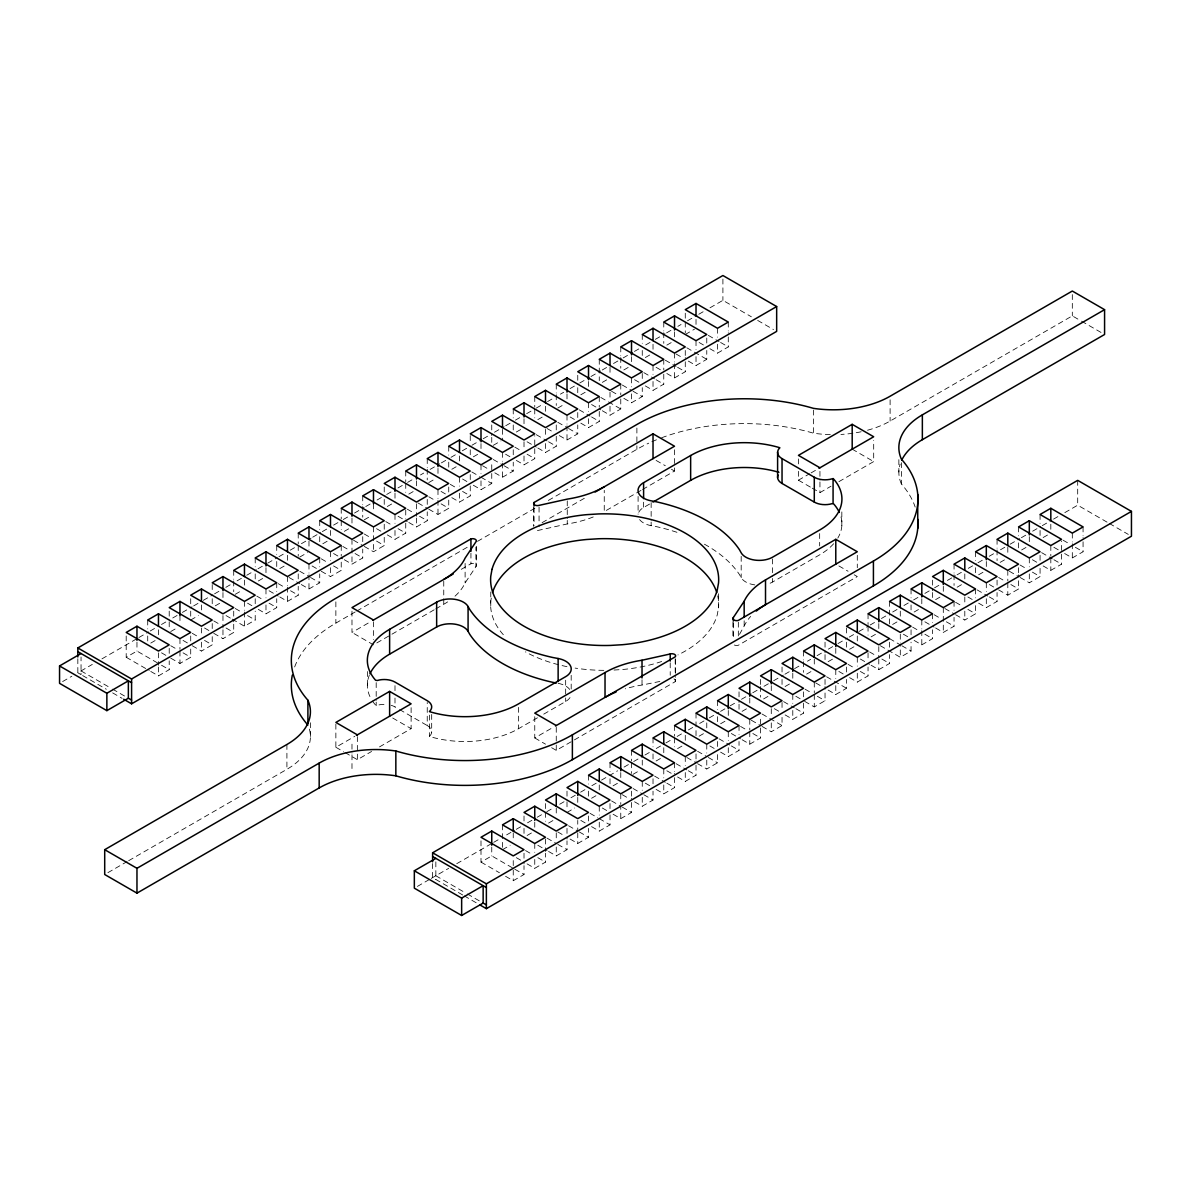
<?xml version="1.0" encoding="UTF-8"?>
<svg xmlns="http://www.w3.org/2000/svg" width="1191" height="1191" viewBox="0 0 1191 1191"><rect width="100%" height="100%" fill="white"/><g stroke="black" fill="none" stroke-linecap="round" stroke-linejoin="round"><path stroke-width="0.75" stroke-dasharray="5 3.75" d="M491.302 598.09L490.766 601.053A114.038 65.833 0 0 0 505.297 636.813M718.515 593.758L718.515 607.946L717.265 614.794A114.038 65.833 0 0 1 677.932 654.931M455.007 596.185A82.536 47.655 0 0 0 465.115 582.92L475.938 566.648L475.938 547.131M739.492 634.386L744.167 626.079A82.536 47.655 0 0 1 750.672 616.417M537.439 717.786L518.636 728.639A76.016 43.888 0 0 1 430.353 736.723L429.385 736.395L430.04 735.74A15.2 8.784 0 0 0 427.241 725.542L427.241 702.482M62.617 681.565L71.832 676.235M77.832 658.712L77.832 672.781L92.302 664.414M101.964 658.846L137.352 638.421M138.96 637.483L148.607 631.915M150.215 630.992L155.038 628.193M161.485 624.486L166.308 621.702M172.74 617.98L180.779 613.335M182.387 612.412L192.049 606.844M193.657 605.906L201.696 601.261M203.304 600.338L212.951 594.771M214.559 593.833L224.221 588.265M225.828 587.327L230.652 584.543M237.083 580.836L245.123 576.191M246.731 575.253L256.393 569.685M258 568.762L266.04 564.117M267.647 563.179L277.295 557.611M278.917 556.688L283.741 553.904M290.172 550.182L294.996 547.398M301.427 543.677L311.089 538.109M312.697 537.186L320.736 532.541M322.344 531.603L327.168 528.819M333.599 525.112L341.653 520.467M343.261 519.529L348.085 516.745M354.516 513.038L364.163 507.455M365.771 506.532L370.609 503.748M377.041 500.026L385.08 495.382M386.688 494.459L391.511 491.675M397.958 487.953L405.997 483.308M407.605 482.385L414.036 478.663M420.468 474.956L423.683 473.095M430.13 469.388L439.777 463.805M441.385 462.882L449.424 458.237M451.032 457.314L455.87 454.515M462.302 450.808L470.341 446.163M471.949 445.24L481.596 439.658M483.218 438.735L488.042 435.951M494.473 432.229L504.121 426.661M505.728 425.738L513.783 421.093M515.39 420.155L525.037 414.587M526.645 413.664L534.685 409.019M536.292 408.081L541.116 405.297M547.562 401.59L553.994 397.868M560.425 394.147L563.641 392.301M570.072 388.579L578.126 383.934M579.734 383.011L589.381 377.443M590.989 376.505L600.651 370.937M602.259 369.999L607.082 367.215M613.514 363.508L621.553 358.863M623.161 357.925L632.823 352.357M634.431 351.434L639.254 348.65M645.686 344.928L653.725 340.284M655.333 339.361L664.995 333.778M666.603 332.855L671.426 330.071M677.858 326.349L681.073 324.503M687.505 320.781L697.167 315.213M698.775 314.275L703.598 311.491M710.03 307.784L722.907 300.355L751.357 316.776M126.201 635.979L126.201 657.268L136.965 651.06L159.996 664.355M150.781 643.08L155.396 640.416M170.745 631.543L176.893 627.999M190.709 620.02L198.391 615.583M215.288 605.832L219.903 603.167M235.252 594.309L241.401 590.751M258.298 581L264.432 577.456M279.796 568.583L284.411 565.933M299.76 557.06L307.442 552.624M322.806 543.766L328.939 540.208M344.303 531.35L348.918 528.685M364.267 519.812L370.416 516.269M387.313 506.517L393.447 502.974M408.811 494.101L413.426 491.436M428.775 482.578L434.923 479.02M451.821 469.269L459.503 464.832M473.318 456.853L477.933 454.203M493.282 445.33L500.964 440.893M516.328 432.035L524.01 427.599M537.826 419.619L542.441 416.954M557.79 408.081L563.938 404.538M580.836 394.787L586.969 391.244M602.333 382.371L606.948 379.706M623.831 369.954L628.446 367.304M645.343 357.538L651.477 353.995M666.841 345.122L671.456 342.472M685.272 334.492L694.487 329.163M150.781 671.456L158.463 675.878L169.211 669.67L169.211 660.811M170.745 658.147L179.96 663.461L190.709 657.268L190.709 648.395M192.257 645.73L201.473 651.06L212.221 644.852L212.221 635.979M213.755 633.314L222.97 638.644L233.719 632.436L233.719 623.563M232.185 619.126L244.468 626.228L255.216 620.02L255.216 611.147M258.298 609.375L265.98 613.812L276.729 607.604L276.729 598.731M279.796 596.959L287.478 601.395L298.226 595.187L298.226 586.329M301.293 584.543L308.975 588.979L319.724 582.771L319.724 573.913M321.272 571.248L330.488 576.563L341.236 570.355L341.236 557.954M344.303 559.725L351.985 564.147L362.734 557.954L362.734 549.081M364.267 546.416L373.483 551.746L384.231 545.538L384.231 536.665M387.313 534.893L394.995 539.329L405.744 533.121L405.744 520.705M408.811 522.477L416.493 526.913L427.241 520.705L427.241 511.832M428.775 509.182L437.99 514.497L448.739 508.289L448.739 499.416M451.821 497.644L459.503 502.081L470.251 495.873L470.251 483.457M473.318 485.228L481 489.665L491.749 483.457L491.749 462.182M494.816 472.827L502.498 477.249L513.247 471.04L513.247 462.182M516.328 460.411L524.01 464.832L534.759 458.639L534.759 435.578M537.826 447.995L545.508 452.431L556.257 446.223L556.257 433.807M559.323 435.578L567.005 440.015L577.754 433.807L577.754 424.934M580.836 423.162L588.518 427.599L599.267 421.391L599.267 408.975M602.333 410.746L610.015 415.183L620.764 408.975L620.764 396.558M623.831 398.33L631.513 402.766L642.262 396.558L642.262 387.685M645.343 385.914L653.025 390.35L663.774 384.142L663.774 371.726M666.841 373.498L674.523 377.934L685.272 371.726L685.272 357.538M688.338 361.096L696.02 365.518L706.769 359.31L706.769 350.452M709.851 348.68L717.533 353.117L728.282 346.909L728.282 332.721M294.653 666.945A152.046 87.777 0 0 1 335.862 623.116L355.171 611.966M356.779 611.043L467.855 546.907M477.517 541.339L535.474 507.872M548.351 500.443L636.887 449.32A152.046 87.777 0 0 1 648.723 443.171M351.985 611.147L351.985 632.436L371.279 621.3M461.289 569.328L470.936 563.76A3.722 2.144 0 0 1 475.254 564.147A3.722 2.144 0 0 1 475.938 566.648M542.099 522.67L585.51 497.615M434.179 609.807L373.483 644.852L351.985 632.436M435.772 608.884L443.752 604.284A82.536 47.655 0 0 0 448.62 601.217M640.981 490.409L604.254 511.609L604.254 490.335M642.574 489.486L674.523 471.04L674.523 467.497M638.763 512.279A18.952 10.942 0 0 1 643.602 507.515L651.447 502.989M107.905 872.661L127.08 861.599M128.688 860.676L286.912 769.312A80.229 46.315 0 0 0 308.439 726.346M867.539 430.219A80.229 46.315 0 0 0 890.109 421.063L1072.317 315.868L1079.999 320.305M335.862 724.217L335.862 747.263L354.829 736.306M798.432 471.338L798.432 480.196L809.508 473.81M811.086 472.901L817.413 469.239M345.077 752.593L357.36 759.679L371.592 751.461M379.497 746.906L411.118 728.639L411.118 707.365M812.262 488.176L819.944 492.612L831.005 486.226M838.911 481.655L873.688 461.572L873.688 440.298M543.721 714.153L565.665 701.484A18.952 10.942 0 0 0 571.114 694.889M770.16 583.203A18.952 10.942 0 0 0 772.617 581.997L819.661 554.842A76.016 43.888 0 0 0 833.64 543.736M534.759 716.669L534.759 737.958L553.919 726.897M551.656 747.71L556.257 750.375L675.208 681.684L675.208 678.141M417.416 886.402L429.698 879.3M431.231 878.407L448.709 868.328M456.749 863.683L492.136 843.258M493.744 842.32L500.175 838.613M506.622 834.891L514.661 830.246M516.269 829.323L521.092 826.539M527.524 822.817L535.578 818.172M537.186 817.249L545.225 812.604M546.833 811.681L553.264 807.96M559.71 804.238L564.534 801.454M570.965 797.747L579.005 793.102M580.612 792.164L585.436 789.38M591.882 785.673L599.922 781.028M601.529 780.09L617.608 770.815M624.054 767.093L632.093 762.448M633.701 761.525L643.348 755.943M644.956 755.02L649.795 752.236M656.226 748.514L664.265 743.869M665.873 742.946L670.697 740.162M677.143 736.44L681.967 733.656M688.398 729.949L693.222 727.165M699.653 723.443L707.707 718.798M709.315 717.875L718.962 712.292M720.57 711.369L728.609 706.725M730.217 705.801L735.041 703.018M741.487 699.296L751.134 693.728M752.742 692.79L757.565 690.006M763.997 686.299L772.051 681.654M773.659 680.716L783.306 675.148M784.914 674.225L792.953 669.58M794.576 668.642L801.007 664.935M807.438 661.213L810.654 659.352M817.086 655.645L821.909 652.862M828.355 649.14L836.395 644.495M838.002 643.572L847.65 638.004M849.257 637.066L857.312 632.421M858.919 631.498L868.567 625.93M870.174 624.992L874.998 622.208M881.429 618.501L886.268 615.702M892.699 611.995L897.523 609.211M903.954 605.49L912.008 600.845M913.616 599.922L918.44 597.138M924.871 593.416L932.91 588.771M934.518 587.848L940.964 584.126M947.396 580.419L955.435 575.774M957.043 574.836L961.866 572.052M968.298 568.345L976.352 563.7M977.96 562.762L982.783 559.978M989.215 556.271L994.038 553.487M1000.485 549.766L1008.524 545.121M1010.132 544.198L1019.779 538.615M1021.387 537.692L1026.21 534.908M1032.657 531.186L1040.696 526.541M1042.304 525.618L1051.951 520.05M1053.559 519.112L1058.397 516.328M1064.828 512.621L1077.691 505.192L1107.734 522.536M481 840.816L481 862.105L491.749 855.897L513.247 868.299L513.247 857.669M502.498 849.689L510.18 845.253M527.077 835.501L533.226 831.943M548.575 823.085L553.19 820.42M567.005 812.441L574.687 808.004M591.585 798.253L597.733 794.71M613.082 785.837L617.697 783.172M633.046 774.314L639.195 770.771M656.092 761.004L662.241 757.461M677.59 748.603L682.205 745.938M699.102 736.187L703.702 733.522M720.6 723.771L726.748 720.227M742.097 711.355L746.712 708.69M763.61 698.938L768.21 696.273M785.107 686.522L792.789 682.086M806.605 674.106L811.22 671.456M828.117 661.69L832.717 659.04M849.615 649.274L855.763 645.73M871.112 636.872L875.727 634.207M892.625 624.456L897.225 621.791M914.122 612.04L920.271 608.497M935.62 599.624L940.235 596.959M957.132 587.208L961.732 584.543M978.63 574.791L984.778 571.248M1000.127 562.375L1004.742 559.725M1021.64 549.959L1026.24 547.309M1043.137 537.558L1047.738 534.893M505.58 876.293L513.247 880.715L524.01 874.507L524.01 865.649M527.077 863.877L534.759 868.299L545.508 862.105L545.508 853.232M548.575 851.461L556.257 855.897L567.005 849.689L567.005 840.816M570.087 839.045L577.754 843.481L588.518 837.273L588.518 828.4M591.585 826.628L599.267 831.065L610.015 824.857L610.015 812.441M613.082 814.212L620.764 818.649L631.513 812.441L631.513 798.253M634.595 801.796L642.262 806.233L653.025 800.024L653.025 791.166M656.092 789.38L663.774 793.816L674.523 787.608L674.523 773.421M677.59 776.979L685.272 781.4L696.02 775.192L696.02 761.004M697.554 763.669L706.769 768.984L717.533 762.791L717.533 753.918M720.6 752.146L728.282 756.583L739.03 750.375L739.03 741.502M742.097 739.73L749.779 744.167L760.528 737.958L760.528 716.669M762.061 726.421L771.277 731.75L782.04 725.542L782.04 716.669M785.107 714.898L792.789 719.334L803.538 713.126L803.538 700.71L814.287 706.918L825.035 700.71L825.035 686.522M828.117 690.065L835.784 694.502L846.548 688.294L846.548 679.436M849.615 677.649L857.297 682.086L868.045 675.878L868.045 667.02M871.112 665.248L878.794 669.67L889.543 663.461L889.543 654.603M880.328 645.73L900.292 657.268L911.055 651.06L911.055 642.187M914.122 640.416L921.804 644.852L932.553 638.644L932.553 629.771M935.62 627.999L943.302 632.436L954.051 626.228L954.051 617.355M955.584 614.705L964.799 620.02L975.563 613.812L975.563 604.939M978.63 603.167L986.312 607.604L997.061 601.395L997.061 592.523M998.594 589.873L1007.809 595.187L1018.558 588.979L1018.558 574.791M1020.092 577.456L1029.307 582.771L1040.071 576.563L1040.071 567.705M1043.137 565.933L1050.819 570.355L1061.568 564.147L1061.568 541.101M1064.635 553.517L1072.317 557.954L1083.066 551.746L1083.066 537.558M372.396 700.918A76.016 43.888 0 0 0 375.627 705.117L377.339 705.31A15.2 8.784 0 0 1 386.613 704.462M659.859 681.46L642.023 685.048A82.536 47.655 0 0 0 625.275 688.815M593.237 516.954A82.536 47.655 0 0 1 567.258 523.951L539.061 530.203A3.722 2.144 0 0 1 535.355 530.084M614.02 670.042L622.476 669.521A114.038 65.833 0 0 0 661.66 661.511M639.597 519.574A18.952 10.942 0 0 0 651.149 525.663L656.405 526.645A144.439 83.4 0 0 1 680.106 533.389M1081.532 321.183L1101.496 332.721M757.684 320.424L773.495 329.565M1109.312 523.445L1128.294 534.402M708.317 335.371L719.066 341.579M720.6 342.472L728.282 346.909M1063.101 540.208L1069.25 543.766M1075.384 547.309L1083.066 551.746M699.102 342.472L703.702 345.122M1053.886 547.309L1058.501 549.959M686.805 347.787L706.769 359.31M1041.604 552.624L1052.353 558.832M1053.886 559.725L1061.568 564.147M852.19 449.156L873.688 461.572M676.056 353.995L682.205 357.538M1032.389 559.725L1036.989 562.375M665.307 360.203L676.056 366.411M677.59 367.304L685.272 371.726M1020.092 565.04L1026.24 568.583M1032.389 572.142L1040.071 576.563M656.092 367.304L660.692 369.954M1009.343 571.248L1018.558 576.563M643.81 372.619L654.559 378.827M656.092 379.706L663.774 384.142M998.594 577.456L1004.742 581M1010.876 584.543L1018.558 588.979M634.595 379.706L639.195 382.371M989.379 584.543L997.061 588.979M798.432 480.196L810.729 487.298M622.298 385.035L631.513 390.35M633.046 391.244L642.262 396.558M977.096 589.873L987.845 596.081M989.379 596.959L997.061 601.395M611.549 391.244L617.697 394.787M967.881 596.959L972.481 599.624M600.8 397.452L606.948 400.995M608.482 401.873L620.764 408.975M955.584 602.289L961.732 605.832M967.881 609.375L975.563 613.812M591.585 404.538L600.8 409.868M944.835 608.497L954.051 613.812M579.302 409.868L590.051 416.061M591.585 416.954L599.267 421.391M934.086 614.705L940.235 618.248M946.369 621.791L954.051 626.228M656.092 460.411L665.307 465.726M671.456 469.269L674.523 471.04M838.866 565.933L848.081 571.248M854.215 574.791L857.297 576.563L738.331 645.254A3.722 2.144 0 0 1 733.537 644.51M570.087 416.954L574.687 419.619M924.871 621.791L934.086 627.106M557.79 422.269L567.005 427.599M568.539 428.477L577.754 433.807M912.589 627.106L918.723 630.664M924.871 634.207L932.553 638.644M547.041 428.477L553.19 432.035M903.373 634.207L907.974 636.872M536.292 434.685L547.041 440.893M548.575 441.787L556.257 446.223M889.543 638.644L900.292 644.852L900.292 657.268M901.84 645.73L911.055 651.06M527.077 441.787L536.292 447.101M514.795 447.101L520.929 450.645M527.077 454.203L534.759 458.639M869.579 651.939L875.727 655.482M881.861 659.04L889.543 663.461M505.58 454.203L510.18 456.853M860.364 659.04L869.579 664.355M493.282 459.518L502.498 464.832M504.031 465.726L513.247 471.04M848.081 664.355L854.215 667.898M860.364 671.456L868.045 675.878M482.534 465.726L488.682 469.269M838.866 671.456L843.466 674.106M471.785 471.934L479.467 476.37M481 477.249L491.749 483.457M826.569 676.771L832.717 680.314M834.251 681.207L846.548 688.294M462.57 479.02L467.17 481.685M815.82 682.979L821.969 686.522M450.287 484.35L456.421 487.893M462.57 491.436L470.251 495.873M805.071 689.187L811.22 692.73M817.354 696.273L825.035 700.71M441.072 491.436L445.672 494.101M795.856 696.273L802.005 699.832M428.775 496.766L434.923 500.309M441.072 503.853L448.739 508.289M783.574 701.603L794.323 707.811M795.856 708.69L803.538 713.126M418.026 502.974L427.241 508.289M774.358 708.69L778.959 711.355M407.277 509.182L413.426 512.726M419.56 516.269L427.241 520.705M762.061 714.019L768.21 717.563M769.743 718.441L782.04 725.542M398.062 516.269L407.277 521.584M751.313 720.227L760.528 725.542M385.78 521.584L391.913 525.142M398.062 528.685L405.744 533.121M740.564 726.421L746.712 729.979M752.846 733.522L760.528 737.958M376.564 528.685L381.165 531.35M731.348 733.522L740.564 738.837M364.267 534L370.416 537.558M376.564 541.101L384.231 545.538M719.066 738.837L729.815 745.045M731.348 745.938L739.03 750.375M353.519 540.208L362.734 545.538M709.851 745.938L714.451 748.603M342.77 546.416L348.918 549.959M355.052 553.517L362.734 557.954M697.554 751.253L706.769 756.583M708.317 757.461L717.533 762.791M333.554 553.517L342.77 558.832M686.805 757.461L696.02 762.791M321.272 558.832L327.406 562.375M333.554 565.933L341.236 570.355M676.056 763.669L686.805 769.877M688.338 770.771L696.02 775.192M312.057 565.933L319.724 570.355M666.841 770.771L671.456 773.421M299.76 571.248L308.975 576.563M310.509 577.456L319.724 582.771M654.559 776.085L665.307 782.293M666.841 783.172L674.523 787.608M289.011 577.456L299.76 583.664M645.343 783.172L649.944 785.837M278.262 583.664L284.411 587.208M290.544 590.751L298.226 595.187M633.046 788.502L642.262 793.816M643.81 794.71L653.025 800.024M534.759 737.958L545.508 744.167M269.047 590.751L278.262 596.081M622.298 794.71L628.446 798.253M256.765 596.081L262.898 599.624M269.047 603.167L276.729 607.604M611.549 800.918L620.764 806.233L620.764 818.649M622.298 807.126L631.513 812.441M247.549 603.167L252.15 605.832M602.333 808.004L606.948 810.669M235.252 608.497L241.401 612.04M247.549 615.583L255.216 620.02M590.051 813.334L597.733 817.755M599.267 818.649L610.015 824.857M391.139 705.31A15.2 8.784 0 0 1 394.995 706.918L398.062 708.69M399.595 709.583L427.241 725.542M226.037 615.583L230.652 618.248M580.836 820.42L585.436 823.085M392.688 718.009L411.118 728.639M213.755 620.898L219.903 624.456M226.037 627.999L233.719 632.436M568.539 825.735L577.754 831.065L577.754 820.42M579.302 831.943L588.518 837.273M204.539 627.999L212.221 632.436M557.79 831.943L563.938 835.501M192.257 633.314L198.391 636.872M204.539 640.416L212.221 644.852M547.041 838.151L556.257 843.481M557.79 844.359L567.005 849.689M183.042 640.416L190.709 644.852M537.826 845.253L547.041 850.568M170.745 645.73L176.893 649.274M183.042 652.832L190.709 657.268M525.544 850.568L531.677 854.111M537.826 857.669L545.508 862.105M335.862 747.263L343.544 751.7M161.529 652.832L169.211 657.268M516.328 857.669L520.929 860.319M161.529 665.248L169.211 669.67M514.795 869.192L524.01 874.507M126.201 657.268L149.247 670.563M481 862.105L499.431 872.735M81.048 670.92L111.016 688.219M112.594 689.127L125.204 696.407M435.846 875.757L465.8 893.056M467.378 893.965L481.566 902.153M77.832 672.781L81.048 674.642L81.048 657.015M82.626 675.55L106.312 689.232M112.639 692.879L122.107 698.343M462.689 894.977L432.616 877.618L432.616 863.549M464.267 895.885L478.484 904.088M754.796 584.9A18.952 10.942 0 0 1 741.189 577.65L739.492 574.613A144.439 83.4 0 0 0 702.095 542.947M1083.066 526.913L1083.066 535.771M1077.691 480.36L1077.691 505.192M1072.317 294.579L1072.317 315.868M1072.317 533.121L1072.317 541.979M1072.317 543.766L1072.317 557.954M1050.819 524.248L1050.819 529.578M1050.819 545.538L1050.819 556.167M1050.819 557.954L1050.819 570.355M1040.071 514.497L1040.071 523.37M1040.071 530.457L1040.071 535.771M1040.071 555.289L1040.071 560.604M1029.307 536.665L1029.307 543.766M1029.307 557.954L1029.307 566.812M1029.307 573.913L1029.307 582.771M1018.558 526.913L1018.558 535.771M1018.558 542.873L1018.558 549.959M1018.558 567.705L1018.558 573.02M1007.809 547.309L1007.809 554.396M1007.809 570.355L1007.809 581M1007.809 582.771L1007.809 595.187M997.061 539.329L997.061 548.188M997.061 549.959L997.061 560.604M997.061 580.121L997.061 585.436M986.312 561.497L986.312 566.812M986.312 582.771L986.312 591.644M986.312 598.731L986.312 607.604M975.563 551.746L975.563 560.604M975.563 567.705L975.563 573.02M975.563 588.979L975.563 597.852M964.799 573.913L964.799 581M964.799 596.959L964.799 604.06M964.799 611.147L964.799 620.02M954.051 564.147L954.051 573.02M954.051 574.791L954.051 585.436M954.051 601.395L954.051 610.268M943.302 586.329L943.302 591.644M943.302 607.604L943.302 632.436M932.553 580.121L932.553 590.751M932.553 592.523L932.553 597.852M932.553 613.812L932.553 622.685M921.804 598.731L921.804 604.06M921.804 620.02L921.804 628.893M921.804 630.664L921.804 644.852M911.055 588.979L911.055 597.852M911.055 604.939L911.055 610.268M911.055 629.771L911.055 635.086M901.379 462.674L901.379 483.948A152.046 87.777 0 0 1 915.164 507.053M900.292 611.147L900.292 616.476M900.292 634.207L900.292 643.08M898.863 459.652L898.863 472.068M890.109 399.789L890.109 421.063M889.543 601.395L889.543 624.456M889.543 642.187L889.543 647.502M878.794 623.563L878.794 628.893M878.794 646.624L878.794 657.268M878.794 659.04L878.794 669.67M868.045 613.812L868.045 624.456M868.045 626.228L868.045 635.086M868.045 652.832L868.045 659.918M857.297 555.289L857.297 567.705M857.297 635.979L857.297 644.852M857.297 657.268L857.297 666.126M857.297 673.228L857.297 682.086M846.548 627.999L846.548 635.086M846.548 642.187L846.548 647.502M846.548 667.02L846.548 672.334M841.829 511.922L841.829 526.109M835.784 648.395L835.784 655.482M835.784 669.67L835.784 678.542M835.784 685.644L835.784 694.502M825.035 642.187L825.035 652.832M825.035 654.603L825.035 661.69M825.035 679.436L825.035 684.751M819.944 471.338L819.944 480.196M819.944 481.968L819.944 492.612M819.661 533.568L819.661 545.969M814.287 659.04L814.287 666.126M814.287 682.086L814.287 692.73M814.287 694.502L814.287 706.918M813.438 410.121L813.438 433.182A80.229 46.315 0 0 0 830.544 434.596M803.538 651.06L803.538 659.918M803.538 661.69L803.538 672.334M803.538 691.837L803.538 698.938M798.432 458.922L798.432 464.237M792.789 673.228L792.789 678.542M792.789 694.502L792.789 703.375M792.789 710.461L792.789 719.334M782.04 667.02L782.04 672.334M782.04 679.436L782.04 686.522M782.04 702.482L782.04 709.583M772.617 558.951L772.617 576.682M772.617 578.454L772.617 581.997M771.277 685.644L771.277 692.73M771.277 708.69L771.277 715.791M771.277 722.877L771.277 731.75M760.528 679.436L760.528 684.751M760.528 686.522L760.528 697.167M749.779 698.045L749.779 706.918M749.779 719.334L749.779 729.979M749.779 731.75L749.779 744.167M744.167 620.764L744.167 626.079M741.189 556.361L741.189 577.65M739.03 691.837L739.03 702.482M739.03 704.253L739.03 709.583M739.03 725.542L739.03 734.4M738.331 622.193L738.331 636.381M733.343 622.848L733.343 638.808M732.941 621.94L732.941 637.9M728.282 322.076L728.282 330.934M728.282 710.461L728.282 715.791M728.282 731.75L728.282 740.608M728.282 747.71L728.282 756.583M722.907 279.066L722.907 300.355M717.533 328.284L717.533 337.142M717.533 344.244L717.533 353.117M717.533 700.71L717.533 709.583M717.533 716.669L717.533 721.999M717.533 741.502L717.533 746.817M706.769 338.036L706.769 343.35M706.769 722.877L706.769 728.207M706.769 744.167L706.769 753.025M706.769 760.126L706.769 768.984M696.02 319.411L696.02 326.513M696.02 340.7L696.02 349.559M696.02 356.66L696.02 365.518M696.02 713.126L696.02 736.187M696.02 753.918L696.02 759.233M685.272 313.203L685.272 320.305M685.272 322.076L685.272 332.721M685.272 350.452L685.272 355.767M685.272 735.294L685.272 740.608M685.272 756.583L685.272 765.441M685.272 772.542L685.272 781.4M675.61 659.546L675.61 677.277M675.208 658.638L675.208 676.369M674.523 331.827L674.523 337.142M674.523 353.117L674.523 361.975M674.523 363.746L674.523 377.934M674.523 449.766L674.523 465.726M674.523 725.542L674.523 736.187M674.523 737.958L674.523 746.817M674.523 762.776L674.523 771.649M670.22 662.836L670.22 675.252M663.774 322.076L663.774 330.934M663.774 332.721L663.774 343.35M663.774 359.31L663.774 369.954M663.774 747.71L663.774 753.025M663.774 768.984L663.774 777.857M663.774 784.958L663.774 793.816M653.025 344.244L653.025 349.559M653.025 365.518L653.025 374.391M653.025 381.492L653.025 390.35M653.025 737.958L653.025 746.817M653.025 753.918L653.025 759.233M653.025 778.75L653.025 784.065M651.149 502.602L651.149 520.333M651.149 522.12L651.149 525.663M643.602 502.2L643.602 507.515M642.262 334.492L642.262 343.35M642.262 350.452L642.262 357.538M642.262 373.498L642.262 380.599M642.262 760.126L642.262 767.212M642.262 781.4L642.262 790.273M642.262 797.36L642.262 806.233M642.023 679.733L642.023 685.048M638.093 496.468L638.093 514.199M636.887 428.045L636.887 444.005M636.887 445.776L636.887 449.32M631.513 356.66L631.513 363.746M631.513 377.934L631.513 386.807M631.513 393.893L631.513 402.766M631.513 750.375L631.513 761.004M631.513 762.791L631.513 773.421M631.513 791.166L631.513 796.481M620.764 346.909L620.764 355.767M620.764 357.538L620.764 368.183M620.764 384.142L620.764 394.787M620.764 772.542L620.764 777.857M620.764 793.816L620.764 804.461M610.015 367.304L610.015 374.391M610.015 392.122L610.015 399.223M610.015 406.31L610.015 415.183M610.015 762.776L610.015 771.649M610.015 778.75L610.015 784.065M610.015 803.568L610.015 810.669M599.267 359.31L599.267 380.599M599.267 396.558L599.267 407.203M599.267 784.958L599.267 790.273M599.267 806.233L599.267 815.106M599.267 822.192L599.267 831.065M588.518 381.492L588.518 386.807M588.518 402.766L588.518 411.639M588.518 418.726L588.518 427.599M588.518 775.192L588.518 784.065M588.518 791.166L588.518 798.253M588.518 815.984L588.518 821.314M577.754 375.284L577.754 380.599M577.754 387.685L577.754 394.787M577.754 412.518L577.754 417.847M577.754 797.36L577.754 804.461M577.754 832.837L577.754 843.481M571.189 675.297L571.189 689.485M567.258 500.89L567.258 518.621M567.258 520.407L567.258 523.951M567.005 393.893L567.005 399.223M567.005 415.183L567.005 424.056M567.005 425.827L567.005 440.015M567.005 791.166L567.005 800.024M567.005 801.796L567.005 808.897M567.005 828.4L567.005 839.045M565.665 680.21L565.665 696.169M565.665 697.941L565.665 701.484M556.257 384.142L556.257 393.015M556.257 394.787L556.257 405.431M556.257 424.934L556.257 432.035M556.257 727.314L556.257 743.273M556.257 745.045L556.257 750.375M556.257 808.004L556.257 815.106M556.257 832.837L556.257 839.923M556.257 847.024L556.257 855.897M545.508 406.31L545.508 411.639M545.508 429.37L545.508 436.457M545.508 443.558L545.508 452.431M545.508 803.568L545.508 810.669M545.508 812.441L545.508 821.314M545.508 839.045L545.508 851.461M539.061 507.143L539.061 526.645M534.759 396.558L534.759 407.203M534.759 408.975L534.759 417.847M534.759 822.192L534.759 827.522M534.759 843.481L534.759 852.339M534.759 859.44L534.759 868.299M534.059 507.798L534.059 525.544M533.657 506.89L533.657 526.392M524.01 418.726L524.01 424.056M524.01 441.787L524.01 448.873M524.01 455.974L524.01 464.832M524.01 815.984L524.01 821.314M524.01 828.4L524.01 833.73M524.01 853.232L524.01 863.877M518.636 707.365L518.636 728.639M513.247 408.975L513.247 417.847M513.247 424.934L513.247 430.249M513.247 449.766L513.247 455.081M513.247 832.837L513.247 839.923M513.247 870.085L513.247 880.715M502.498 429.37L502.498 440.015M502.498 452.431L502.498 461.289M502.498 463.061L502.498 477.249M502.498 824.857L502.498 847.918M491.749 424.934L491.749 435.578M491.749 437.35L491.749 444.451M491.749 847.024L491.749 855.897M490.766 591.987L490.766 607.946M481 443.558L481 448.873M481 464.832L481 473.705M481 480.807L481 489.665M476.34 546.267L476.34 565.785M470.936 553.115L470.936 563.76M470.251 435.578L470.251 442.665M470.251 449.766L470.251 455.081M470.251 474.599L470.251 481.685M465.115 563.403L465.115 582.92M459.503 455.974L459.503 461.289M459.503 477.249L459.503 486.122M459.503 493.208L459.503 502.081M448.739 446.223L448.739 455.081M448.739 462.182L448.739 469.269M448.739 487L448.739 492.33M443.752 581.223L443.752 604.284M437.99 468.391L437.99 475.477M437.99 489.665L437.99 498.538M437.99 500.309L437.99 514.497M435.846 861.852L435.846 879.479M431.678 714.466L431.678 732.212M429.385 715.106L429.385 736.395M427.241 458.624L427.241 467.497M427.241 469.269L427.241 479.913M427.241 499.416L427.241 504.746M416.493 480.807L416.493 486.122M416.493 503.853L416.493 516.269M416.493 518.04L416.493 526.913M405.744 471.04L405.744 481.685M405.744 483.457L405.744 492.33M405.744 510.061L405.744 518.934M394.995 493.208L394.995 502.081M394.995 514.497L394.995 523.37M394.995 530.457L394.995 539.329M394.995 685.644L394.995 690.959M394.995 698.045L394.995 706.918M384.231 487L384.231 492.33M384.231 499.416L384.231 506.517M384.231 524.248L384.231 529.578M376.192 682.622L376.192 700.368M376.192 702.139L376.192 705.682M373.483 503.853L373.483 510.954M373.483 526.913L373.483 551.746M373.483 621.791L373.483 639.522M367.453 671.53L367.453 687.49M362.734 495.873L362.734 504.746M362.734 506.517L362.734 517.162M362.734 536.665L362.734 541.979M357.36 736.619L357.36 759.679M351.985 518.04L351.985 523.37M351.985 539.329L351.985 564.147M351.985 744.167L351.985 753.025M351.985 754.796L351.985 768.984M341.236 508.289L341.236 518.934M341.236 520.705L341.236 529.578M341.236 545.538L341.236 556.167M335.862 601.842L335.862 623.116M330.488 530.457L330.488 535.771M330.488 551.746L330.488 560.604M330.488 567.705L330.488 576.563M319.724 520.705L319.724 529.578M319.724 536.665L319.724 541.979M319.724 557.954L319.724 566.812M310.419 722.743L310.419 736.931M308.975 541.101L308.975 549.959M308.975 564.147L308.975 573.02M308.975 574.791L308.975 588.979M298.226 533.121L298.226 543.766M298.226 545.538L298.226 556.167M298.226 573.913L298.226 579.228M287.478 555.289L287.478 560.604M287.478 576.563L287.478 585.436M287.478 587.208L287.478 601.395M286.912 744.479L286.912 769.312M276.729 545.538L276.729 554.396M276.729 561.497L276.729 566.812M276.729 582.771L276.729 591.644M265.98 567.705L265.98 573.02M265.98 588.979L265.98 597.852M265.98 604.939L265.98 613.812M255.216 557.954L255.216 566.812M255.216 573.913L255.216 581M255.216 598.731L255.216 604.06M244.468 580.121L244.468 587.208M244.468 601.395L244.468 610.268M244.468 612.04L244.468 626.228M233.719 570.355L233.719 579.228M233.719 581L233.719 591.644M233.719 611.147L233.719 621.791M222.97 592.523L222.97 597.852M222.97 615.583L222.97 627.999M222.97 629.771L222.97 638.644M212.221 584.543L212.221 591.644M212.221 598.731L212.221 604.06M212.221 623.563L212.221 628.893M201.473 604.939L201.473 612.04M201.473 627.999L201.473 635.086M201.473 642.187L201.473 651.06M190.709 598.731L190.709 604.06M190.709 611.147L190.709 618.248M190.709 635.979L190.709 641.294M179.96 615.583L179.96 622.685M179.96 638.644L179.96 649.274M179.96 651.06L179.96 663.461M169.211 611.147L169.211 620.02M169.211 621.791L169.211 628.893M169.211 648.395L169.211 653.71M158.463 629.771L158.463 635.086M158.463 652.832L158.463 665.248M158.463 667.02L158.463 675.878M147.714 620.02L147.714 628.893M147.714 635.979L147.714 641.294M136.965 642.187L136.965 651.06M901.379 483.948A80.229 46.315 0 0 1 900.173 464.118M651.849 441.757A152.046 87.777 0 0 1 658.281 439.047M661.601 437.767A152.046 87.777 0 0 1 813.438 433.182M861.153 431.767A80.229 46.315 0 0 1 854.557 432.988M852.875 433.241A80.229 46.315 0 0 1 840.935 434.432M603.777 670.339A114.038 65.833 0 0 1 575.119 668.091M566.976 666.647A114.038 65.833 0 0 1 525.425 651.864M717.697 595.902A114.038 65.833 0 0 1 718.515 607.946M840.995 516.939A76.016 43.888 0 0 1 837.794 538.094M558.132 683.336A18.952 10.942 0 0 1 569.685 689.425M369.939 696.556A76.016 43.888 0 0 1 369.299 675.327M673.927 678.915A3.722 2.144 0 0 1 675.208 681.684"/><path stroke-width="1.5" d="M733.343 617.534A3.722 2.144 0 0 0 734.028 620.02A3.722 2.144 0 0 0 738.331 620.422L857.297 551.746L835.784 539.329L765.515 579.898A82.536 47.655 0 0 0 744.167 601.261L733.343 617.534L733.343 621.077M77.832 656.956L77.832 647.949L722.907 275.523L776.666 306.549L776.666 331.381L131.591 703.821L123.685 699.251M131.591 700.085L128.36 698.224L106.862 710.64L59.55 683.336L59.55 665.948L81.048 653.531M136.965 626.228L126.201 632.436L158.463 651.06L169.211 644.852L136.965 626.228L136.965 640.416M158.463 613.812L147.714 620.02L179.96 638.644L190.709 632.436L158.463 613.812L158.463 626.228M179.96 601.395L169.211 607.604L201.473 626.228L212.221 620.02L179.96 601.395L179.96 615.583M201.473 588.979L190.709 595.187L222.97 613.812L233.719 607.604L201.473 588.979L201.473 601.395M222.97 576.563L212.221 582.771L244.468 601.395L255.216 595.187L222.97 576.563L222.97 590.751M244.468 564.147L233.719 570.355L265.98 588.979L276.729 582.771L244.468 564.147L244.468 576.563M265.98 551.746L255.216 557.954L287.478 576.563L298.226 570.355L265.98 551.746L265.98 565.933M287.478 539.329L276.729 545.538L308.975 564.147L319.724 557.954L287.478 539.329L287.478 551.746M308.975 526.913L298.226 533.121L330.488 551.746L341.236 545.538L308.975 526.913L308.975 539.329M330.488 514.497L319.724 520.705L351.985 539.329L362.734 533.121L330.488 514.497L330.488 526.913M351.985 502.081L341.236 508.289L373.483 526.913L384.231 520.705L351.985 502.081L351.985 516.269M373.483 489.665L362.734 495.873L394.995 514.497L405.744 508.289L373.483 489.665L373.483 503.853M394.995 477.249L384.231 483.457L416.493 502.081L427.241 495.873L394.995 477.249L394.995 491.436M416.493 464.832L405.744 471.04L437.99 489.665L448.739 483.457L416.493 464.832L416.493 479.02M437.99 452.431L427.241 458.624L459.503 477.249L470.251 471.04L437.99 452.431L437.99 466.619M459.503 440.015L448.739 446.223L481 464.832L491.749 458.624L459.503 440.015L459.503 452.431M481 427.599L470.251 433.807L502.498 452.431L513.247 446.223L481 427.599L481 441.787M502.498 415.183L491.749 421.391L524.01 440.015L534.759 433.807L502.498 415.183L502.498 427.599M524.01 402.766L513.247 408.975L545.508 427.599L556.257 421.391L524.01 402.766L524.01 416.954M545.508 390.35L534.759 396.558L567.005 415.183L577.754 408.975L545.508 390.35L545.508 402.766M567.005 377.934L556.257 384.142L588.518 402.766L599.267 396.558L567.005 377.934L567.005 392.122M588.518 365.518L577.754 371.726L610.015 390.35L620.764 384.142L588.518 365.518L588.518 379.706M610.015 353.117L599.267 359.31L631.513 377.934L642.262 371.726L610.015 353.117L610.015 365.518M631.513 340.7L620.764 346.909L653.025 365.518L663.774 359.31L631.513 340.7L631.513 354.888M653.025 328.284L642.262 334.492L674.523 353.117L685.272 346.909L653.025 328.284L653.025 340.7M674.523 315.868L663.774 322.076L696.02 340.7L706.769 334.492L674.523 315.868L674.523 330.056M696.02 303.452L685.272 309.66L717.533 328.284L728.282 322.076L696.02 303.452L696.02 315.868M59.55 665.948L106.862 693.266L128.36 680.85L128.36 698.224M77.832 647.949L131.591 678.989L776.666 306.549M443.752 579.451A82.536 47.655 0 0 0 465.115 558.088L475.938 541.816A3.722 2.144 0 0 0 475.254 539.315A3.722 2.144 0 0 0 470.936 538.928L351.985 607.604L373.483 620.02M534.059 506.026L534.059 502.483L653.025 433.807L674.523 446.223L595.143 492.047M372.887 620.362L453.25 573.958M389.621 629.324L436.65 602.17A18.952 10.942 0 0 1 468.078 606.532L469.79 609.554A144.439 83.4 0 0 0 552.877 657.521L558.132 658.504A18.952 10.942 0 0 1 565.665 676.652L518.636 703.821A76.016 43.888 0 0 1 430.353 711.89L429.385 711.563L430.04 710.908A15.2 8.784 0 0 0 427.241 700.71L394.995 682.086A15.2 8.784 0 0 0 377.339 680.478L375.627 680.284A76.016 43.888 0 0 1 389.621 629.324L389.621 654.157A76.016 43.888 0 0 0 369.939 673.838M643.602 498.642L643.602 482.683L690.646 455.528A76.016 43.888 0 0 1 778.914 447.459L779.897 447.786L779.242 448.441A15.2 8.784 0 0 0 782.04 458.624L782.04 483.457L814.287 502.081A15.2 8.784 0 0 0 831.943 503.704L833.64 503.882A76.016 43.888 0 0 1 839.342 512.443M389.621 654.157L436.65 627.002A18.952 10.942 0 0 1 468.078 631.349L469.79 634.386A144.439 83.4 0 0 0 552.877 682.354L556.376 683.009M653.01 502.081L690.646 480.36A76.016 43.888 0 0 1 778.914 472.291M917.74 519.216A152.046 87.777 0 0 1 873.42 585.883L572.38 759.679A152.046 87.777 0 0 1 395.844 775.817A80.229 46.315 0 0 0 319.173 787.936L136.965 893.131L104.704 874.507L104.704 849.689L286.912 744.479A80.229 46.315 0 0 0 307.903 700.219A152.046 87.777 0 0 1 335.862 598.299L636.887 424.487A152.046 87.777 0 0 1 813.438 408.349A80.229 46.315 0 0 0 890.109 396.231L1072.317 291.036L1104.578 309.66L1104.578 334.492L922.355 439.687A80.229 46.315 0 0 0 901.706 460.217M356.407 735.398L411.118 703.821L389.621 691.405L335.862 722.431L357.36 734.847M818.991 468.331L873.688 436.755L852.19 424.338L798.432 455.364L819.944 467.78M104.704 849.689L136.965 868.299L319.173 763.103A80.229 46.315 0 0 1 395.844 751A152.046 87.777 0 0 0 572.38 734.847L873.42 561.05A152.046 87.777 0 0 0 901.379 459.13A80.229 46.315 0 0 1 922.355 414.855L1104.578 309.66M555.512 725.974L675.208 656.866A3.722 2.144 0 0 0 674.523 654.365A3.722 2.144 0 0 0 670.22 653.978L642.023 660.231A82.536 47.655 0 0 0 605.028 672.558L534.759 713.126L556.257 725.542M432.616 861.793L432.616 852.786L1077.691 480.36L1131.45 511.386L1131.45 536.218L486.375 908.659L480.062 905.011M486.375 904.922L483.144 903.061L461.646 915.477L414.334 888.173L414.334 870.785L435.846 858.369M491.749 831.065L481 837.273L513.247 855.897L524.01 849.689L491.749 831.065L491.749 845.253M513.247 818.649L502.498 824.857L534.759 843.481L545.508 837.273L513.247 818.649L513.247 831.065M534.759 806.233L524.01 812.441L556.257 831.065L567.005 824.857L534.759 806.233L534.759 820.42M556.257 793.816L545.508 800.024L577.754 818.649L588.518 812.441L556.257 793.816L556.257 806.233M577.754 781.4L567.005 787.608L599.267 806.233L610.015 800.024L577.754 781.4L577.754 795.588M599.267 768.984L588.518 775.192L620.764 793.816L631.513 787.608L599.267 768.984L599.267 781.4M620.764 756.583L610.015 762.776L642.262 781.4L653.025 775.192L620.764 756.583L620.764 770.771M642.262 744.167L631.513 750.375L663.774 768.984L674.523 762.776L642.262 744.167L642.262 756.583M663.774 731.75L653.025 737.958L685.272 756.583L696.02 750.375L663.774 731.75L663.774 744.167M685.272 719.334L674.523 725.542L706.769 744.167L717.533 737.958L685.272 719.334L685.272 731.75M706.769 706.918L696.02 713.126L728.282 731.75L739.03 725.542L706.769 706.918L706.769 719.334M728.282 694.502L717.533 700.71L749.779 719.334L760.528 713.126L728.282 694.502L728.282 708.69M749.779 682.086L739.03 688.294L771.277 706.918L782.04 700.71L749.779 682.086L749.779 696.273M771.277 669.67L760.528 675.878L792.789 694.502L803.538 688.294L771.277 669.67L771.277 683.857M792.789 657.268L782.04 663.461L814.287 682.086L825.035 675.878L792.789 657.268L792.789 671.456M814.287 644.852L803.538 651.06L835.784 669.67L846.548 663.461L814.287 644.852L814.287 657.268M835.784 632.436L825.035 638.644L857.297 657.268L868.045 651.06L835.784 632.436L835.784 646.624M857.297 620.02L846.548 626.228L878.794 644.852L889.543 638.644L857.297 620.02L857.297 632.436M878.794 607.604L868.045 613.812L900.292 632.436L911.055 626.228L878.794 607.604L878.794 621.791M900.292 595.187L889.543 601.395L921.804 620.02L932.553 613.812L900.292 595.187L900.292 607.604M921.804 582.771L911.055 588.979L943.302 607.604L954.051 601.395L921.804 582.771L921.804 596.959M943.302 570.355L932.553 576.563L964.799 595.187L975.563 588.979L943.302 570.355L943.302 584.543M964.799 557.954L954.051 564.147L986.312 582.771L997.061 576.563L964.799 557.954L964.799 570.355M986.312 545.538L975.563 551.746L1007.809 570.355L1018.558 564.147L986.312 545.538L986.312 559.725M1007.809 533.121L997.061 539.329L1029.307 557.954L1040.071 551.746L1007.809 533.121L1007.809 545.538M1029.307 520.705L1018.558 526.913L1050.819 545.538L1061.568 539.329L1029.307 520.705L1029.307 534.893M1050.819 508.289L1040.071 514.497L1072.317 533.121L1083.066 526.913L1050.819 508.289L1050.819 520.705M414.334 870.785L461.646 898.103L483.144 885.687L483.144 903.061M432.616 852.786L486.375 883.826L1131.45 511.386M643.602 482.683A18.952 10.942 0 0 0 651.149 500.83L656.405 501.813A144.439 83.4 0 0 1 739.492 549.78L741.189 552.818A18.952 10.942 0 0 0 772.617 557.18L819.661 530.01A76.016 43.888 0 0 0 833.64 479.05L831.943 478.871A15.2 8.784 0 0 1 814.287 477.249L782.04 458.624M77.832 651.671L131.591 682.711M432.616 856.508L486.375 887.548M922.355 414.855L922.355 439.687M917.74 494.384L917.74 528.402M873.42 561.05L873.42 585.883M852.19 424.338L852.19 449.156M835.784 539.329L835.784 564.147M833.075 478.484L833.075 503.317M814.287 477.249L814.287 502.081M777.604 451.97L777.604 477.71M765.515 579.898L765.515 604.73A82.536 47.655 0 0 0 756.27 611.087M744.167 601.261L744.167 617.221M690.646 455.528L690.646 480.36M670.22 653.978L670.22 661.065M653.025 433.807L653.025 458.639M642.023 660.231L642.023 677.962M605.028 672.558L605.028 697.39A82.536 47.655 0 0 1 616.045 692.045M572.38 734.847L572.38 759.679M558.132 658.504L558.132 681.565M486.375 883.826L486.375 908.659M470.936 538.928L470.936 551.344M468.078 606.532L468.078 631.349M461.646 898.103L461.646 915.477M436.65 602.17L436.65 627.002M395.844 751L395.844 775.817M389.621 691.405L389.621 716.223M319.173 763.103L319.173 787.936M307.903 700.219L307.903 723.279M136.965 868.299L136.965 893.131M131.591 678.989L131.591 703.821M106.862 693.266L106.862 710.64M604.254 486.791A82.536 47.655 0 0 1 567.258 499.118L539.061 505.371A3.722 2.144 0 0 1 534.744 504.969A3.722 2.144 0 0 1 534.059 502.483M307.903 725.051A152.046 87.777 0 0 1 292.331 675.103M492.508 592.508A114.038 65.833 0 0 1 586.806 539.478L598.671 538.749A114.038 65.833 0 0 1 716.759 592.508M782.04 483.457A15.2 8.784 0 0 1 778.095 474.986M492.002 569.372L490.766 576.221A114.038 65.833 0 0 0 610.611 645.418L622.476 644.703A114.038 65.833 0 0 0 717.265 589.977L718.515 583.114A114.038 65.833 0 0 0 598.671 513.931L586.806 514.646A114.038 65.833 0 0 0 492.002 569.372"/></g></svg>
